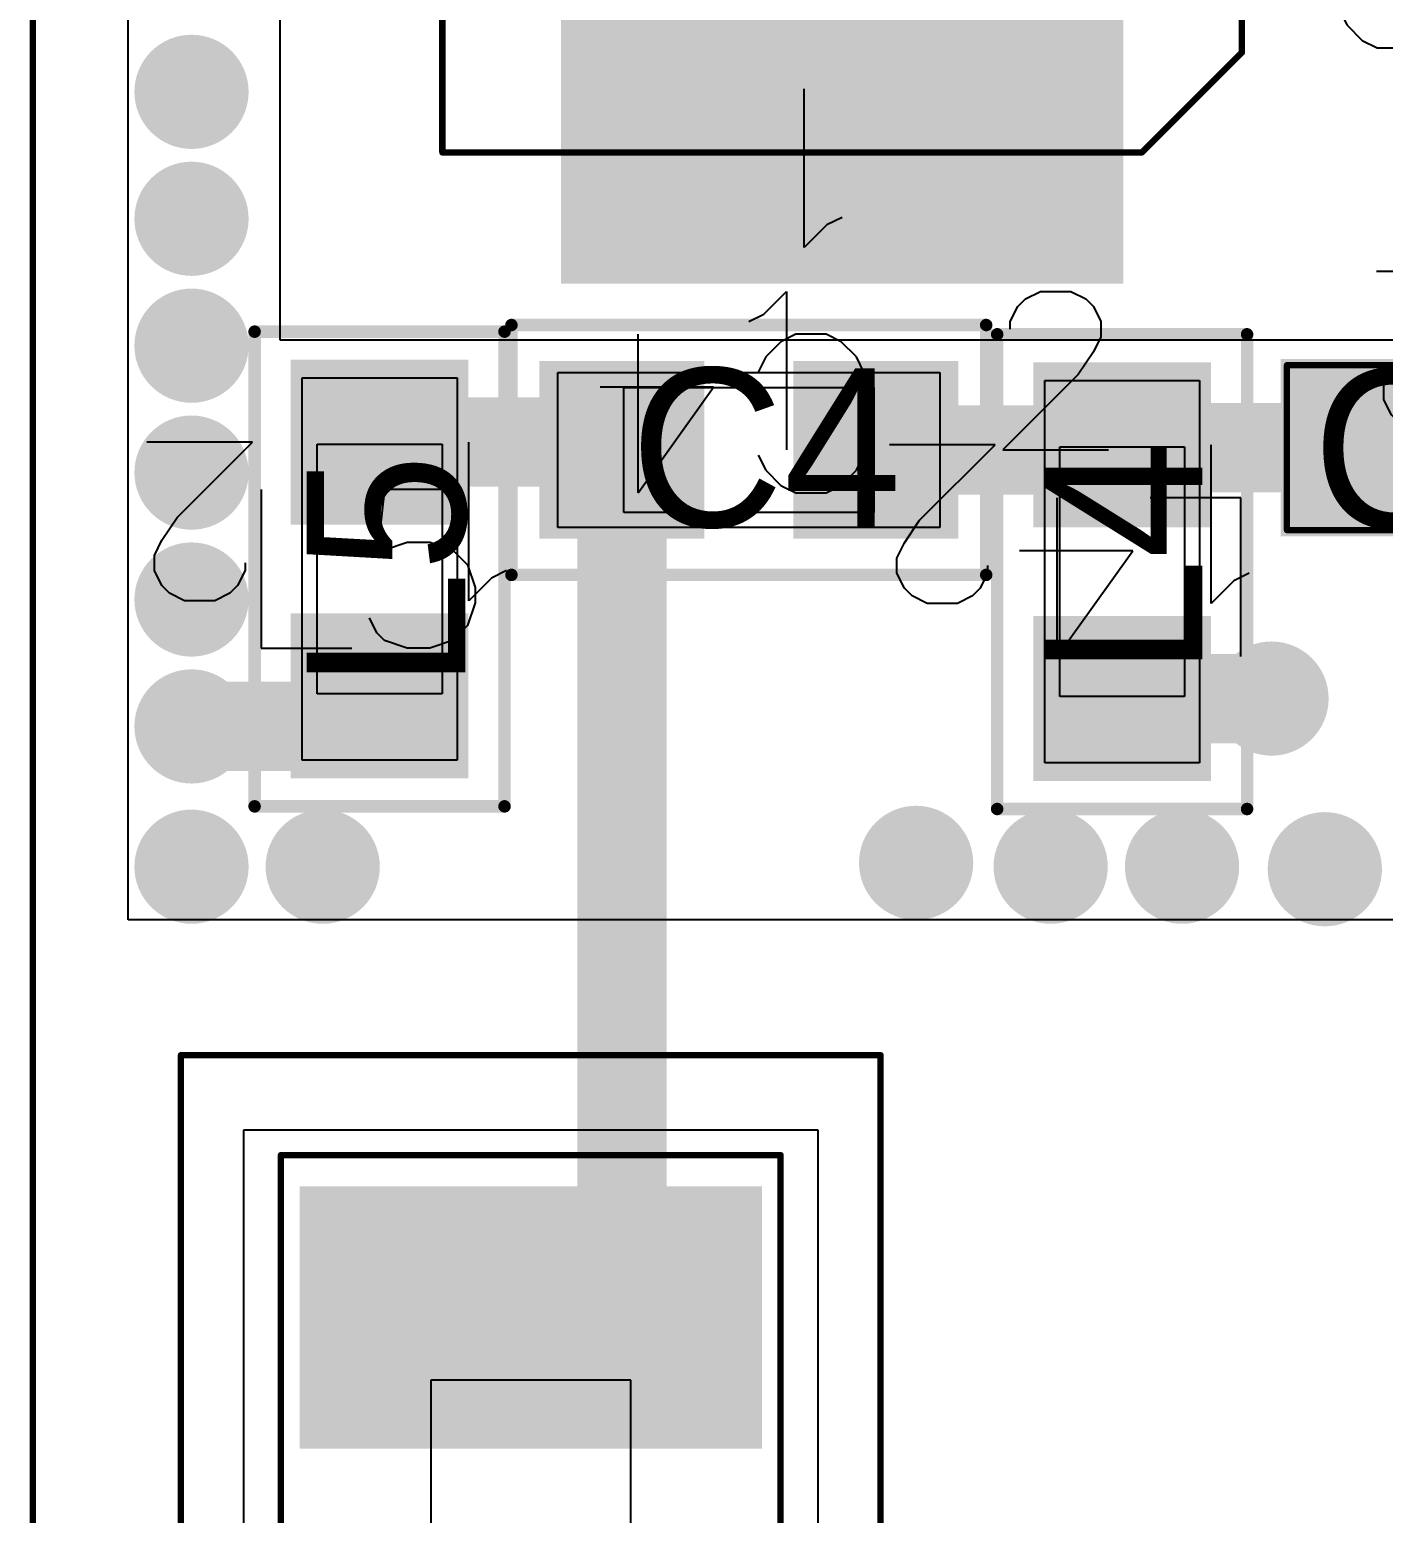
# Model space of a CAD drawing. Header units: millimetres. Extents: x 0 to 559, y 0 to 433.
# Drawn here: x 72.61 to 78.02, y 94.84 to 100.78 of the extents above; entities that cross this region are included whole.
import ezdxf

# ---------------------------------------------------------------- set-up
doc = ezdxf.new("R2010")
doc.units = ezdxf.units.MM
for name, color, linetype in [('BottomLayer', 5, 'Continuous'), ('BottomSolder', 6, 'Continuous'), ('KeepOutLayer', 6, 'Continuous'), ('Mechanical10', 56, 'Continuous'), ('Mechanical11', 56, 'Continuous'), ('Mechanical12', 56, 'Continuous'), ('Mechanical9', 56, 'Continuous'), ('MidLayer1', 16, 'Continuous'), ('MidLayer2', 76, 'Continuous'), ('MultiLayer', 9, 'Continuous'), ('TopLayer', 1, 'Continuous'), ('TopOverlay', 2, 'Continuous'), ('TopPaste', 8, 'Continuous'), ('TopSolder', 216, 'Continuous'), ('ViaHoleLayer', 16, 'Continuous')]:
    doc.layers.add(name, color=color, linetype=linetype)

# ---------------------------------------------------------------- blocks, each defined once
blk = doc.blocks.new('UFL_SMD_99')
at = {"layer": 'Mechanical10', "const_width": 0.0254}
for points in [[(-1.5001, -1.5999), (-1.5001, 1.5999)], [(0.8001, 1.5999), (-1.5001, 1.5999)], [(1.1001, 1.5999), (0.8001, 1.5999)], [(1.5001, 1.1999), (1.1001, 1.5999)], [(1.5001, -1.5999), (1.5001, 1.1999)], [(1.5001, -1.5999), (-1.5001, -1.5999)]]:
    blk.add_lwpolyline(points, dxfattribs=at)
at = {"layer": 'Mechanical10', "const_width": 0.0127}
for points in [[(-1.5065, 1.5999, 1), (-1.4938, 1.5999, 1)], [(-1.5065, 1.5999, 1), (-1.4938, 1.5999, 1)], [(0.7937, 1.5999, 1), (0.8065, 1.5999, 1)], [(0.7937, 1.5999, 1), (0.8065, 1.5999, 1)], [(1.0937, 1.5999, 1), (1.1064, 1.5999, 1)], [(1.0937, 1.5999, 1), (1.1064, 1.5999, 1)], [(1.4938, 1.1999, 1), (1.5065, 1.1999, 1)], [(1.4938, 1.1999, 1), (1.5065, 1.1999, 1)], [(-1.5065, -1.5999, 1), (-1.4938, -1.5999, 1)], [(-1.5065, -1.5999, 1), (-1.4938, -1.5999, 1)], [(1.4938, -1.5999, 1), (1.5065, -1.5999, 1)], [(1.4938, -1.5999, 1), (1.5065, -1.5999, 1)]]:
    blk.add_lwpolyline(points, format="xyb", close=True, dxfattribs=at)
at = {"layer": 'Mechanical12'}
for p, q in [((2.2499, 2.2499), (-2.2499, 2.2499)), ((-2.2499, 2.2499), (-2.2499, -2.2499)), ((2.2499, -2.2499), (2.2499, 2.2499)), ((-2.2499, -2.2499), (-2.2499, -2.2499)), ((-2.2499, -2.2499), (2.2499, -2.2499))]:
    blk.add_line(p, q, dxfattribs=at)
at = {"layer": 'Mechanical9'}
for p, q in [((0.0483, 1.1727), (-0.254, 1.475)), ((-0.254, 1.475), (-0.254, 1.0517)), ((0.2297, 1.4447), (0.2599, 1.4447)), ((0.2599, 1.4447), (0.3204, 1.4145)), ((0.3204, 1.4145), (0.3506, 1.3843)), ((0.3506, 1.3843), (0.3809, 1.3238)), ((0.3809, 1.3238), (0.3809, 1.2029)), ((0.3809, 1.2029), (0.3506, 1.1424)), ((0.139, 1.1122), (0.0483, 1.1727)), ((0.3506, 1.1424), (0.3204, 1.1122)), ((0.1995, 1.082), (0.139, 1.1122)), ((0.2599, 1.082), (0.1995, 1.082)), ((0.3204, 1.1122), (0.2599, 1.082)), ((-1.1193, -0.3023), (-1.5425, 0)), ((-1.5425, 0), (-1.5425, -0.4535)), ((1.7601, 0), (1.7903, -0.0605)), ((1.7903, -0.0605), (1.881, -0.1512)), ((1.881, -0.1512), (1.2461, -0.1512)), ((-1.1193, -0.3023), (-1.7541, -0.3023)), ((-0.1935, -1.5052), (-0.1331, -1.475)), ((-0.254, -1.6261), (-0.2238, -1.5354)), ((-0.2238, -1.5354), (-0.1935, -1.5052)), ((0.3809, -1.5354), (0.3809, -1.868)), ((-0.254, -1.7168), (-0.254, -1.6261)), ((-0.2238, -1.8075), (-0.254, -1.7168)), ((0.3809, -1.868), (0.139, -1.6866)), ((0.139, -1.6866), (0.139, -1.7773)), ((0.139, -1.7773), (0.1088, -1.8378)), ((-0.1633, -1.868), (-0.2238, -1.8075)), ((0.1088, -1.8378), (0.0785, -1.868)), ((-0.0726, -1.8982), (-0.1633, -1.868)), ((-0.0121, -1.8982), (-0.0726, -1.8982)), ((0.0785, -1.868), (-0.0121, -1.8982))]:
    blk.add_line(p, q, dxfattribs=at)
at = {"layer": 'TopLayer'}
for points in [[(0.5, 1.0001), (0.5, 2.0001), (-0.5, 1.0001), (-0.5, 2.0001)], [(-0.95, -1.0999), (-0.95, 1.0999), (-2, -1.0999), (-2, 1.0999)], [(2, -1.0999), (2, 1.0999), (0.95, -1.0999), (0.95, 1.0999)], [(0.5, -2.0001), (0.5, -1.0001), (-0.5, -2.0001), (-0.5, -1.0001)]]:
    blk.add_solid(points, dxfattribs=at)
at = {"layer": 'TopOverlay'}
for p, q in [((-0.2262, 0.0102), (-0.3169, 0.1009)), ((-0.3169, 0.1009), (0.318, 0.1009)), ((-0.1959, -0.0503), (-0.2262, 0.0102)), ((-0.3169, -0.2136), (0.1669, -0.2136)), ((0.1669, -0.2136), (0.2575, -0.2438)), ((0.2575, -0.2438), (0.2878, -0.274)), ((0.2878, -0.274), (0.318, -0.3345)), ((0.318, -0.3345), (0.318, -0.3949)), ((0.318, -0.3949), (0.2878, -0.4554)), ((0.2878, -0.4554), (0.2575, -0.4856)), ((0.1669, -0.5159), (0.1064, -0.5159)), ((0.2575, -0.4856), (0.1669, -0.5159))]:
    blk.add_line(p, q, dxfattribs=at)
at = {"layer": 'TopPaste'}
for points in [[(0.5, 1.0001), (0.5, 2.0001), (-0.5, 1.0001), (-0.5, 2.0001)], [(-0.95, -1.0999), (-0.95, 1.0999), (-2, -1.0999), (-2, 1.0999)], [(2, -1.0999), (2, 1.0999), (0.95, -1.0999), (0.95, 1.0999)], [(0.5, -2.0001), (0.5, -1.0001), (-0.5, -2.0001), (-0.5, -1.0001)]]:
    blk.add_solid(points, dxfattribs=at)
at = {"layer": 'TopSolder'}
for points in [[(0.5254, 0.9747), (0.5254, 2.0255), (-0.5254, 0.9747), (-0.5254, 2.0255)], [(-0.9246, -1.1253), (-0.9246, 1.1253), (-2.0254, -1.1253), (-2.0254, 1.1253)], [(2.0254, -1.1253), (2.0254, 1.1253), (0.9246, -1.1253), (0.9246, 1.1253)], [(0.5254, -2.0255), (0.5254, -0.9747), (-0.5254, -2.0255), (-0.5254, -0.9747)]]:
    blk.add_solid(points, dxfattribs=at)
blk = doc.blocks.new('JOHANSON_2450AT42A100_SMD_105')
at = {"layer": 'Mechanical10'}
for p, q in [((-2.1999, 0.4001), (-2.1999, 0.4001)), ((-2.1999, 0.4001), (-2.1999, -0.4001)), ((-0.5999, 0.4001), (-2.1999, 0.4001)), ((-0.5999, -0.4001), (-0.5999, 0.4001)), ((-2.1999, -0.4001), (-0.5999, -0.4001))]:
    blk.add_line(p, q, dxfattribs=at)
at = {"layer": 'Mechanical10', "const_width": 0.0254}
for points in [[(3.1001, 1), (-3.1001, 1)], [(-3.1001, -1), (-3.1001, 1)], [(3.1001, -1), (3.1001, 1)], [(3.1001, -1), (-3.1001, -1)]]:
    blk.add_lwpolyline(points, dxfattribs=at)
at = {"layer": 'Mechanical10', "const_width": 0.0127}
for points in [[(-3.1064, 1, 1), (-3.0937, 1, 1)], [(-3.1064, 1, 1), (-3.0937, 1, 1)], [(3.0937, 1, 1), (3.1064, 1, 1)], [(3.0937, 1, 1), (3.1064, 1, 1)], [(-3.1064, -1, 1), (-3.0937, -1, 1)], [(-3.1064, -1, 1), (-3.0937, -1, 1)], [(3.0937, -1, 1), (3.1064, -1, 1)], [(3.0937, -1, 1), (3.1064, -1, 1)]]:
    blk.add_lwpolyline(points, format="xyb", close=True, dxfattribs=at)
at = {"layer": 'Mechanical12'}
for p, q in [((3.1999, 1.1501), (-3.1999, 1.1501)), ((-3.1999, 1.1501), (-3.1999, -1.1501)), ((3.1999, -1.1501), (3.1999, 1.1501)), ((-3.1999, -1.1501), (-3.1999, -1.1501)), ((-3.1999, -1.1501), (3.1999, -1.1501))]:
    blk.add_line(p, q, dxfattribs=at)
at = {"layer": 'Mechanical9'}
for p, q in [((0.2599, 2.4501), (0.2902, 2.3896)), ((0.2902, 2.3896), (0.3809, 2.2989)), ((0.3809, 2.2989), (-0.254, 2.2989))]:
    blk.add_line(p, q, dxfattribs=at)
at = {"layer": 'TopLayer'}
for points in [[(-1.9501, -0.9), (-1.9501, 0.9), (-2.9501, -0.9), (-2.9501, 0.9)], [(2.9501, -0.9), (2.9501, 0.9), (1.9501, -0.9), (1.9501, 0.9)]]:
    blk.add_solid(points, dxfattribs=at)
at = {"layer": 'TopOverlay'}
for p, q in [((0.3529, 0.9009), (-0.2819, 1.1427)), ((-0.0703, 1.0521), (-0.0703, 0.7497)), ((-0.2819, 0.659), (0.3529, 0.9009)), ((0.3529, 0.5109), (-0.2819, 0.5109)), ((0.3529, 0.5109), (-0.2819, 0.0877)), ((0.3529, 0.0877), (-0.2819, 0.0877)), ((0.3529, -0.0877), (0.3529, -0.5109)), ((0.3529, -0.2993), (-0.2819, -0.2993)), ((0.232, -0.5865), (0.2622, -0.647)), ((0.2622, -0.647), (0.3529, -0.7377)), ((0.3529, -0.7377), (-0.2819, -0.7377))]:
    blk.add_line(p, q, dxfattribs=at)
at = {"layer": 'TopOverlay', "const_width": 0.0254}
for points in [[(3.5001, 1.4), (-3.5001, 1.4)], [(-3.5001, -1.4), (-3.5001, 1.4)], [(3.5001, -1.4), (3.5001, 1.4)], [(3.5001, -1.4), (-3.5001, -1.4)]]:
    blk.add_lwpolyline(points, dxfattribs=at)
at = {"layer": 'TopOverlay', "const_width": 0.0127}
for points in [[(-3.5065, 1.4, 1), (-3.4938, 1.4, 1)], [(-3.5065, 1.4, 1), (-3.4938, 1.4, 1)], [(3.4938, 1.4, 1), (3.5065, 1.4, 1)], [(3.4938, 1.4, 1), (3.5065, 1.4, 1)], [(-3.5065, -1.4, 1), (-3.4938, -1.4, 1)], [(-3.5065, -1.4, 1), (-3.4938, -1.4, 1)], [(3.4938, -1.4, 1), (3.5065, -1.4, 1)], [(3.4938, -1.4, 1), (3.5065, -1.4, 1)]]:
    blk.add_lwpolyline(points, format="xyb", close=True, dxfattribs=at)
at = {"layer": 'TopPaste'}
for points in [[(-1.9501, -0.9), (-1.9501, 0.9), (-2.9501, -0.9), (-2.9501, 0.9)], [(2.9501, -0.9), (2.9501, 0.9), (1.9501, -0.9), (1.9501, 0.9)]]:
    blk.add_solid(points, dxfattribs=at)
at = {"layer": 'TopSolder'}
for points in [[(-1.9247, -0.9254), (-1.9247, 0.9254), (-2.9755, -0.9254), (-2.9755, 0.9254)], [(2.9755, -0.9254), (2.9755, 0.9254), (1.9247, -0.9254), (1.9247, 0.9254)]]:
    blk.add_solid(points, dxfattribs=at)
blk = doc.blocks.new('C_0402_MOD1_106')
at = {"layer": 'Mechanical10', "const_width": 0.0254}
for points in [[(0.78, 0.3299), (-0.78, 0.3299)], [(-0.78, 0.3299), (-0.78, -0.3299)], [(0.78, 0.3299), (0.78, -0.3299)], [(0.78, -0.3299), (-0.78, -0.3299)]]:
    blk.add_lwpolyline(points, dxfattribs=at)
at = {"layer": 'Mechanical10', "const_width": 0.0127}
for points in [[(-0.7864, 0.3299, 1), (-0.7737, 0.3299, 1)], [(-0.7864, 0.3299, 1), (-0.7737, 0.3299, 1)], [(0.7737, 0.3299, 1), (0.7864, 0.3299, 1)], [(0.7737, 0.3299, 1), (0.7864, 0.3299, 1)], [(-0.7864, -0.3299, 1), (-0.7737, -0.3299, 1)], [(-0.7864, -0.3299, 1), (-0.7737, -0.3299, 1)], [(0.7737, -0.3299, 1), (0.7864, -0.3299, 1)], [(0.7737, -0.3299, 1), (0.7864, -0.3299, 1)]]:
    blk.add_lwpolyline(points, format="xyb", close=True, dxfattribs=at)
at = {"layer": 'Mechanical12'}
for p, q in [((0.78, 0.3299), (-0.78, 0.3299)), ((-0.78, 0.3299), (-0.78, -0.3299)), ((0.78, -0.3299), (0.78, 0.3299)), ((-0.78, -0.3299), (-0.78, -0.3299)), ((-0.78, -0.3299), (0.78, -0.3299))]:
    blk.add_line(p, q, dxfattribs=at)
at = {"layer": 'Mechanical9'}
for p, q in [((-0.7041, 0), (-1.1273, 0)), ((-1.0064, -0.3023), (-0.7041, 0)), ((0.0449, -0.6349), (0.0449, 0)), ((-1.0669, -0.393), (-1.0064, -0.3023)), ((-1.0971, -0.4535), (-1.0669, -0.393)), ((-1.0971, -0.5139), (-1.0971, -0.4535)), ((-1.0669, -0.5744), (-1.0971, -0.5139)), ((-0.7343, -0.5139), (-0.7646, -0.5744)), ((-0.7343, -0.4837), (-0.7343, -0.5139)), ((0.1961, -0.5139), (0.1356, -0.5442)), ((-1.0366, -0.6046), (-1.0669, -0.5744)), ((-0.7646, -0.5744), (-0.7948, -0.6046)), ((0.1356, -0.5442), (0.0449, -0.6349)), ((-0.9762, -0.6349), (-1.0366, -0.6046)), ((-0.8552, -0.6349), (-0.9762, -0.6349)), ((-0.7948, -0.6046), (-0.8552, -0.6349))]:
    blk.add_line(p, q, dxfattribs=at)
at = {"layer": 'TopLayer'}
for points in [[(-0.1201, 0.3299), (-0.78, 0.3299), (-0.1201, -0.3299), (-0.78, -0.3299)], [(0.78, 0.3299), (0.1201, 0.3299), (0.78, -0.3299), (0.1201, -0.3299)]]:
    blk.add_solid(points, dxfattribs=at)
at = {"layer": 'TopOverlay'}
for p, q in [((-0.3644, -1.6302), (-0.2737, -1.5999)), ((-0.2737, -1.5999), (-0.1831, -1.5999)), ((-0.1831, -1.5999), (-0.0924, -1.6302)), ((0.2976, -1.5999), (0.2372, -1.6302)), ((0.4186, -1.5999), (0.2976, -1.5999)), ((0.479, -1.6302), (0.4186, -1.5999)), ((-0.4249, -1.6906), (-0.3644, -1.6302)), ((-0.0924, -1.6302), (-0.0621, -1.6604)), ((-0.0621, -1.6604), (-0.0319, -1.7209)), ((0.2372, -1.6302), (0.1767, -1.6906)), ((0.5395, -1.6906), (0.479, -1.6302)), ((-0.4551, -1.7813), (-0.4249, -1.6906)), ((0.1767, -1.6906), (0.1465, -1.7511)), ((0.5697, -1.7511), (0.5395, -1.6906)), ((-0.4551, -1.8418), (-0.4551, -1.7813)), ((0.5999, -1.8418), (0.5697, -1.7511)), ((-0.4249, -1.9325), (-0.4551, -1.8418)), ((0.5999, -1.993), (0.5999, -1.8418)), ((-0.3947, -1.9627), (-0.4249, -1.9325)), ((-0.4249, -2.2348), (-0.2435, -1.993)), ((-0.3342, -1.993), (-0.3947, -1.9627)), ((-0.2435, -1.993), (-0.3342, -1.993)), ((0.5697, -2.0837), (0.5999, -1.993)), ((0.1465, -2.0837), (0.1767, -2.1441)), ((0.5395, -2.1441), (0.5697, -2.0837)), ((0.1767, -2.1441), (0.2372, -2.2046)), ((0.479, -2.2046), (0.5395, -2.1441)), ((-0.0924, -2.2348), (-0.4249, -2.2348)), ((0.2372, -2.2046), (0.2976, -2.2348)), ((0.2976, -2.2348), (0.4186, -2.2348)), ((0.4186, -2.2348), (0.479, -2.2046))]:
    blk.add_line(p, q, dxfattribs=at)
at = {"layer": 'TopPaste'}
for points in [[(-0.1201, 0.3299), (-0.78, 0.3299), (-0.1201, -0.3299), (-0.78, -0.3299)], [(0.78, 0.3299), (0.1201, 0.3299), (0.78, -0.3299), (0.1201, -0.3299)]]:
    blk.add_solid(points, dxfattribs=at)
at = {"layer": 'TopSolder'}
for points in [[(-0.0947, 0.3553), (-0.8054, 0.3553), (-0.0947, -0.3553), (-0.8054, -0.3553)], [(0.8054, 0.3553), (0.0947, 0.3553), (0.8054, -0.3553), (0.0947, -0.3553)]]:
    blk.add_solid(points, dxfattribs=at)
blk = doc.blocks.new('C_0402_MOD1_107')
at = {"layer": 'Mechanical10', "const_width": 0.0254}
for points in [[(0.78, 0.3299), (-0.78, 0.3299)], [(-0.78, -0.3299), (-0.78, 0.3299)], [(0.78, -0.3299), (0.78, 0.3299)], [(0.78, -0.3299), (-0.78, -0.3299)]]:
    blk.add_lwpolyline(points, dxfattribs=at)
at = {"layer": 'Mechanical10', "const_width": 0.0127}
for points in [[(-0.7864, 0.3299, 1), (-0.7737, 0.3299, 1)], [(-0.7864, 0.3299, 1), (-0.7737, 0.3299, 1)], [(0.7737, 0.3299, 1), (0.7864, 0.3299, 1)], [(0.7737, 0.3299, 1), (0.7864, 0.3299, 1)], [(-0.7864, -0.3299, 1), (-0.7737, -0.3299, 1)], [(-0.7864, -0.3299, 1), (-0.7737, -0.3299, 1)], [(0.7737, -0.3299, 1), (0.7864, -0.3299, 1)], [(0.7737, -0.3299, 1), (0.7864, -0.3299, 1)]]:
    blk.add_lwpolyline(points, format="xyb", close=True, dxfattribs=at)
at = {"layer": 'Mechanical12'}
for p, q in [((0.78, 0.3299), (-0.78, 0.3299)), ((-0.78, 0.3299), (-0.78, -0.3299)), ((0.78, -0.3299), (0.78, 0.3299)), ((-0.78, -0.3299), (-0.78, -0.3299)), ((-0.78, -0.3299), (0.78, -0.3299))]:
    blk.add_line(p, q, dxfattribs=at)
at = {"layer": 'Mechanical9'}
for p, q in [((0.2599, 0.4501), (0.2902, 0.3896)), ((0.2902, 0.3896), (0.3809, 0.2989)), ((0.3809, 0.2989), (-0.254, 0.2989)), ((0.0483, -0.7524), (-0.254, -0.4501)), ((-0.254, -0.4501), (-0.254, -0.8733)), ((0.2297, -0.4803), (0.2599, -0.4803)), ((0.2599, -0.4803), (0.3204, -0.5106)), ((0.3204, -0.5106), (0.3506, -0.5408)), ((0.3506, -0.5408), (0.3809, -0.6012)), ((0.3809, -0.6012), (0.3809, -0.7222)), ((0.139, -0.8129), (0.0483, -0.7524)), ((0.3809, -0.7222), (0.3506, -0.7826)), ((0.1995, -0.8431), (0.139, -0.8129)), ((0.3204, -0.8129), (0.2599, -0.8431)), ((0.3506, -0.7826), (0.3204, -0.8129)), ((0.2599, -0.8431), (0.1995, -0.8431))]:
    blk.add_line(p, q, dxfattribs=at)
at = {"layer": 'TopLayer'}
for points in [[(-0.1201, -0.3299), (-0.1201, 0.3299), (-0.78, -0.3299), (-0.78, 0.3299)], [(0.78, -0.3299), (0.78, 0.3299), (0.1201, -0.3299), (0.1201, 0.3299)]]:
    blk.add_solid(points, dxfattribs=at)
at = {"layer": 'TopOverlay'}
for p, q in [((1.8418, 0.5999), (1.7511, 0.5697)), ((1.993, 0.5999), (1.8418, 0.5999)), ((2.0837, 0.5697), (1.993, 0.5999)), ((1.6906, 0.5395), (1.6302, 0.479)), ((1.7511, 0.5697), (1.6906, 0.5395)), ((2.1441, 0.5395), (2.0837, 0.5697)), ((2.2046, 0.479), (2.1441, 0.5395)), ((1.6302, 0.479), (1.5999, 0.4186)), ((2.2348, 0.4186), (2.2046, 0.479)), ((1.5999, 0.4186), (1.5999, 0.2976)), ((2.2348, 0.2976), (2.2348, 0.4186)), ((1.5999, 0.2976), (1.6302, 0.2372)), ((2.2046, 0.2372), (2.2348, 0.2976)), ((1.6302, 0.2372), (1.6906, 0.1767)), ((2.1441, 0.1767), (2.2046, 0.2372)), ((1.6906, 0.1767), (1.7511, 0.1465)), ((2.0837, 0.1465), (2.1441, 0.1767)), ((1.9023, -0.3342), (1.5999, -0.0319)), ((1.5999, -0.0319), (1.5999, -0.4551)), ((2.0837, -0.0621), (2.1139, -0.0621)), ((2.1139, -0.0621), (2.1743, -0.0924)), ((2.1743, -0.0924), (2.2046, -0.1226)), ((2.2046, -0.1226), (2.2348, -0.1831)), ((2.2348, -0.1831), (2.2348, -0.304)), ((1.993, -0.3947), (1.9023, -0.3342)), ((2.2348, -0.304), (2.2046, -0.3644)), ((2.0534, -0.4249), (1.993, -0.3947)), ((2.1743, -0.3947), (2.1139, -0.4249)), ((2.2046, -0.3644), (2.1743, -0.3947)), ((2.1139, -0.4249), (2.0534, -0.4249))]:
    blk.add_line(p, q, dxfattribs=at)
at = {"layer": 'TopPaste'}
for points in [[(-0.1201, -0.3299), (-0.1201, 0.3299), (-0.78, -0.3299), (-0.78, 0.3299)], [(0.78, -0.3299), (0.78, 0.3299), (0.1201, -0.3299), (0.1201, 0.3299)]]:
    blk.add_solid(points, dxfattribs=at)
at = {"layer": 'TopSolder'}
for points in [[(-0.0947, -0.3553), (-0.0947, 0.3553), (-0.8054, -0.3553), (-0.8054, 0.3553)], [(0.8054, -0.3553), (0.8054, 0.3553), (0.0947, -0.3553), (0.0947, 0.3553)]]:
    blk.add_solid(points, dxfattribs=at)
blk = doc.blocks.new('C_0402_120')
at = {"layer": 'Mechanical10', "const_width": 0.05}
for points in [[(-0.95, 0.5001), (-0.95, -0.5001)], [(0.95, 0.5001), (-0.95, 0.5001)], [(0.95, 0.5001), (0.95, -0.5001)], [(0.95, -0.5001), (-0.95, -0.5001)]]:
    blk.add_lwpolyline(points, dxfattribs=at)
at = {"layer": 'Mechanical10', "const_width": 0.025}
for points in [[(-0.9625, 0.5001, 1), (-0.9375, 0.5001, 1)], [(-0.9625, 0.5001, 1), (-0.9375, 0.5001, 1)], [(0.9375, 0.5001, 1), (0.9625, 0.5001, 1)], [(0.9375, 0.5001, 1), (0.9625, 0.5001, 1)], [(-0.9625, -0.5001, 1), (-0.9375, -0.5001, 1)], [(-0.9625, -0.5001, 1), (-0.9375, -0.5001, 1)], [(0.9375, -0.5001, 1), (0.9625, -0.5001, 1)], [(0.9375, -0.5001, 1), (0.9625, -0.5001, 1)]]:
    blk.add_lwpolyline(points, format="xyb", close=True, dxfattribs=at)
at = {"layer": 'Mechanical11'}
for p, q in [((-0.765, -0.3099), (-0.765, 0.3099)), ((-0.765, 0.3099), (-0.1151, 0.3099)), ((-0.1151, 0.3099), (0.1151, 0.3099)), ((0.1151, 0.3099), (0.765, 0.3099)), ((0.765, 0.3099), (0.765, -0.3099)), ((-0.765, -0.3099), (-0.765, -0.3099)), ((-0.1151, -0.3099), (-0.765, -0.3099)), ((0.1151, -0.3099), (-0.1151, -0.3099)), ((0.765, -0.3099), (0.1151, -0.3099))]:
    blk.add_line(p, q, dxfattribs=at)
at = {"layer": 'Mechanical12'}
for p, q in [((-0.5001, -0.2499), (-0.5001, 0.2499)), ((-0.5001, 0.2499), (0.5001, 0.2499)), ((0.5001, 0.2499), (0.5001, -0.2499)), ((-0.5001, -0.2499), (-0.5001, -0.2499)), ((0.5001, -0.2499), (-0.5001, -0.2499))]:
    blk.add_line(p, q, dxfattribs=at)
at = {"layer": 'Mechanical9'}
for p, q in [((-1.016, 0), (-1.4392, 0)), ((-1.3183, -0.3023), (-1.016, 0)), ((-0.1512, -0.6349), (-0.1512, 0)), ((-1.3788, -0.393), (-1.3183, -0.3023)), ((-1.409, -0.4535), (-1.3788, -0.393)), ((-1.409, -0.5139), (-1.409, -0.4535)), ((-1.3788, -0.5744), (-1.409, -0.5139)), ((-1.0462, -0.5139), (-1.0765, -0.5744)), ((-1.0462, -0.4837), (-1.0462, -0.5139)), ((0, -0.5139), (-0.0605, -0.5442)), ((-1.3485, -0.6046), (-1.3788, -0.5744)), ((-1.0765, -0.5744), (-1.1067, -0.6046)), ((-0.0605, -0.5442), (-0.1512, -0.6349)), ((-1.2881, -0.6349), (-1.3485, -0.6046)), ((-1.1672, -0.6349), (-1.2881, -0.6349)), ((-1.1067, -0.6046), (-1.1672, -0.6349))]:
    blk.add_line(p, q, dxfattribs=at)
at = {"layer": 'TopLayer'}
for points in [[(-0.2032, 0.3302), (-0.8128, 0.3302), (-0.2032, -0.3302), (-0.8128, -0.3302)], [(0.8128, 0.3302), (0.2032, 0.3302), (0.8128, -0.3302), (0.2032, -0.3302)]]:
    blk.add_solid(points, dxfattribs=at)
at = {"layer": 'TopOverlay'}
for p, q in [((-0.3698, 0.1416), (-0.4303, 0.0811)), ((-0.3093, 0.1718), (-0.3698, 0.1416)), ((-0.1884, 0.1718), (-0.3093, 0.1718)), ((-0.1279, 0.1416), (-0.1884, 0.1718)), ((-0.0675, 0.0811), (-0.1279, 0.1416)), ((0.4434, 0.1718), (0.1411, -0.2514)), ((0.4434, 0.1718), (0.4434, -0.463)), ((-0.4303, 0.0811), (-0.4605, 0.0207)), ((-0.0373, 0.0207), (-0.0675, 0.0811)), ((-0.4605, 0.0207), (-0.4907, -0.07)), ((-0.4907, -0.07), (-0.4907, -0.2212)), ((-0.4907, -0.2212), (-0.4605, -0.3119)), ((0.1411, -0.2514), (0.5946, -0.2514)), ((-0.4605, -0.3119), (-0.4303, -0.3723)), ((-0.0675, -0.3723), (-0.0373, -0.3119)), ((-0.4303, -0.3723), (-0.3698, -0.4328)), ((-0.1279, -0.4328), (-0.0675, -0.3723)), ((-0.3698, -0.4328), (-0.3093, -0.463)), ((-0.3093, -0.463), (-0.1884, -0.463)), ((-0.1884, -0.463), (-0.1279, -0.4328))]:
    blk.add_line(p, q, dxfattribs=at)
at = {"layer": 'TopPaste'}
for points in [[(-0.2032, 0.3302), (-0.8128, 0.3302), (-0.2032, -0.3302), (-0.8128, -0.3302)], [(0.8128, 0.3302), (0.2032, 0.3302), (0.8128, -0.3302), (0.2032, -0.3302)]]:
    blk.add_solid(points, dxfattribs=at)
at = {"layer": 'TopSolder'}
for points in [[(-0.1778, 0.3556), (-0.8382, 0.3556), (-0.1778, -0.3556), (-0.8382, -0.3556)], [(0.8382, 0.3556), (0.1778, 0.3556), (0.8382, -0.3556), (0.1778, -0.3556)]]:
    blk.add_solid(points, dxfattribs=at)
blk = doc.blocks.new('L_0402_125')
at = {"layer": 'Mechanical10', "const_width": 0.05}
for points in [[(-0.95, -0.5001), (-0.95, 0.5001)], [(0.95, 0.5001), (-0.95, 0.5001)], [(0.95, -0.5001), (0.95, 0.5001)], [(0.95, -0.5001), (-0.95, -0.5001)]]:
    blk.add_lwpolyline(points, dxfattribs=at)
at = {"layer": 'Mechanical10', "const_width": 0.025}
for points in [[(-0.9625, 0.5001, 1), (-0.9375, 0.5001, 1)], [(-0.9625, 0.5001, 1), (-0.9375, 0.5001, 1)], [(0.9375, 0.5001, 1), (0.9625, 0.5001, 1)], [(0.9375, 0.5001, 1), (0.9625, 0.5001, 1)], [(-0.9625, -0.5001, 1), (-0.9375, -0.5001, 1)], [(-0.9625, -0.5001, 1), (-0.9375, -0.5001, 1)], [(0.9375, -0.5001, 1), (0.9625, -0.5001, 1)], [(0.9375, -0.5001, 1), (0.9625, -0.5001, 1)]]:
    blk.add_lwpolyline(points, format="xyb", close=True, dxfattribs=at)
at = {"layer": 'Mechanical11'}
for p, q in [((-0.765, -0.3099), (-0.765, 0.3099)), ((-0.765, 0.3099), (-0.1151, 0.3099)), ((-0.1151, 0.3099), (0.1151, 0.3099)), ((0.1151, 0.3099), (0.765, 0.3099)), ((0.765, 0.3099), (0.765, -0.3099)), ((-0.765, -0.3099), (-0.765, -0.3099)), ((-0.1151, -0.3099), (-0.765, -0.3099)), ((0.1151, -0.3099), (-0.1151, -0.3099)), ((0.765, -0.3099), (0.1151, -0.3099))]:
    blk.add_line(p, q, dxfattribs=at)
at = {"layer": 'Mechanical12'}
for p, q in [((-0.5001, -0.2499), (-0.5001, 0.2499)), ((-0.5001, 0.2499), (0.5001, 0.2499)), ((0.5001, 0.2499), (0.5001, -0.2499)), ((-0.5001, -0.2499), (-0.5001, -0.2499)), ((0.5001, -0.2499), (-0.5001, -0.2499))]:
    blk.add_line(p, q, dxfattribs=at)
at = {"layer": 'Mechanical9'}
for p, q in [((0.0059, 0.508), (0.0362, 0.4475)), ((0.0362, 0.4475), (0.1269, 0.3568)), ((0.1269, 0.3568), (-0.508, 0.3568)), ((-0.2057, -0.8103), (-0.508, -0.508)), ((-0.508, -0.508), (-0.508, -0.9312)), ((-0.0243, -0.5382), (0.0059, -0.5382)), ((0.0059, -0.5382), (0.0664, -0.5685)), ((0.0664, -0.5685), (0.0966, -0.5987)), ((0.0966, -0.5987), (0.1269, -0.6592)), ((0.1269, -0.6592), (0.1269, -0.7801)), ((-0.115, -0.8708), (-0.2057, -0.8103)), ((0.1269, -0.7801), (0.0966, -0.8405)), ((-0.0545, -0.901), (-0.115, -0.8708)), ((0.0664, -0.8708), (0.0059, -0.901)), ((0.0966, -0.8405), (0.0664, -0.8708)), ((0.0059, -0.901), (-0.0545, -0.901))]:
    blk.add_line(p, q, dxfattribs=at)
at = {"layer": 'TopLayer'}
for points in [[(-0.2032, -0.3302), (-0.2032, 0.3302), (-0.8128, -0.3302), (-0.8128, 0.3302)], [(0.8128, -0.3302), (0.8128, 0.3302), (0.2032, -0.3302), (0.2032, 0.3302)]]:
    blk.add_solid(points, dxfattribs=at)
at = {"layer": 'TopOverlay'}
for p, q in [((-0.0161, 0.3521), (0.0746, 0.3824)), ((0.0746, 0.3824), (0.1351, 0.3824)), ((0.1351, 0.3824), (0.2258, 0.3521)), ((-0.3184, 0.3219), (-0.3184, 0.0196)), ((-0.0765, 0.2917), (-0.0161, 0.3521)), ((0.2258, 0.3521), (0.2863, 0.2917)), ((-0.1068, 0.201), (-0.0765, 0.2917)), ((0.2863, 0.2917), (0.3165, 0.201)), ((-0.1068, 0.1103), (-0.1068, 0.201)), ((0.3165, 0.201), (0.3165, 0.1103)), ((-0.0765, 0.0196), (-0.1068, 0.1103)), ((0.3165, 0.1103), (0.2863, 0.0196)), ((-0.3184, 0.0196), (-0.0463, -0.0107)), ((-0.0463, -0.0107), (-0.0765, 0.0196)), ((0.2863, 0.0196), (0.256, -0.0107)), ((0.256, -0.0107), (0.1956, -0.0409)), ((0.3165, -0.4732), (0.3165, -0.1104)), ((-0.3184, -0.4732), (0.3165, -0.4732))]:
    blk.add_line(p, q, dxfattribs=at)
at = {"layer": 'TopPaste'}
for points in [[(-0.2032, -0.3302), (-0.2032, 0.3302), (-0.8128, -0.3302), (-0.8128, 0.3302)], [(0.8128, -0.3302), (0.8128, 0.3302), (0.2032, -0.3302), (0.2032, 0.3302)]]:
    blk.add_solid(points, dxfattribs=at)
at = {"layer": 'TopSolder'}
for points in [[(-0.1778, -0.3556), (-0.1778, 0.3556), (-0.8382, -0.3556), (-0.8382, 0.3556)], [(0.8382, -0.3556), (0.8382, 0.3556), (0.1778, -0.3556), (0.1778, 0.3556)]]:
    blk.add_solid(points, dxfattribs=at)
blk = doc.blocks.new('L_0402_127')
at = {"layer": 'Mechanical10', "const_width": 0.05}
for points in [[(-0.95, -0.5001), (-0.95, 0.5001)], [(0.95, 0.5001), (-0.95, 0.5001)], [(0.95, -0.5001), (0.95, 0.5001)], [(0.95, -0.5001), (-0.95, -0.5001)]]:
    blk.add_lwpolyline(points, dxfattribs=at)
at = {"layer": 'Mechanical10', "const_width": 0.025}
for points in [[(-0.9625, 0.5001, 1), (-0.9375, 0.5001, 1)], [(-0.9625, 0.5001, 1), (-0.9375, 0.5001, 1)], [(0.9375, 0.5001, 1), (0.9625, 0.5001, 1)], [(0.9375, 0.5001, 1), (0.9625, 0.5001, 1)], [(-0.9625, -0.5001, 1), (-0.9375, -0.5001, 1)], [(-0.9625, -0.5001, 1), (-0.9375, -0.5001, 1)], [(0.9375, -0.5001, 1), (0.9625, -0.5001, 1)], [(0.9375, -0.5001, 1), (0.9625, -0.5001, 1)]]:
    blk.add_lwpolyline(points, format="xyb", close=True, dxfattribs=at)
at = {"layer": 'Mechanical11'}
for p, q in [((-0.765, -0.3099), (-0.765, 0.3099)), ((-0.765, 0.3099), (-0.1151, 0.3099)), ((-0.1151, 0.3099), (0.1151, 0.3099)), ((0.1151, 0.3099), (0.765, 0.3099)), ((0.765, 0.3099), (0.765, -0.3099)), ((-0.765, -0.3099), (-0.765, -0.3099)), ((-0.1151, -0.3099), (-0.765, -0.3099)), ((0.1151, -0.3099), (-0.1151, -0.3099)), ((0.765, -0.3099), (0.1151, -0.3099))]:
    blk.add_line(p, q, dxfattribs=at)
at = {"layer": 'Mechanical12'}
for p, q in [((-0.5001, -0.2499), (-0.5001, 0.2499)), ((-0.5001, 0.2499), (0.5001, 0.2499)), ((0.5001, 0.2499), (0.5001, -0.2499)), ((-0.5001, -0.2499), (-0.5001, -0.2499)), ((0.5001, -0.2499), (-0.5001, -0.2499))]:
    blk.add_line(p, q, dxfattribs=at)
at = {"layer": 'Mechanical9'}
for p, q in [((0.0059, 0.508), (0.0362, 0.4475)), ((0.0362, 0.4475), (0.1269, 0.3568)), ((0.1269, 0.3568), (-0.508, 0.3568)), ((-0.2057, -0.8103), (-0.508, -0.508)), ((-0.508, -0.508), (-0.508, -0.9312)), ((-0.0243, -0.5382), (0.0059, -0.5382)), ((0.0059, -0.5382), (0.0664, -0.5685)), ((0.0664, -0.5685), (0.0966, -0.5987)), ((0.0966, -0.5987), (0.1269, -0.6592)), ((0.1269, -0.6592), (0.1269, -0.7801)), ((-0.115, -0.8708), (-0.2057, -0.8103)), ((0.1269, -0.7801), (0.0966, -0.8405)), ((-0.0545, -0.901), (-0.115, -0.8708)), ((0.0664, -0.8708), (0.0059, -0.901)), ((0.0966, -0.8405), (0.0664, -0.8708)), ((0.0059, -0.901), (-0.0545, -0.901))]:
    blk.add_line(p, q, dxfattribs=at)
at = {"layer": 'TopLayer'}
for points in [[(-0.2032, -0.3302), (-0.2032, 0.3302), (-0.8128, -0.3302), (-0.8128, 0.3302)], [(0.8128, -0.3302), (0.8128, 0.3302), (0.2032, -0.3302), (0.2032, 0.3302)]]:
    blk.add_solid(points, dxfattribs=at)
at = {"layer": 'TopOverlay'}
for p, q in [((0.3392, 0.475), (-0.2957, 0.475)), ((-0.2957, 0.475), (-0.2957, 0.1122)), ((0.3392, -0.2596), (-0.084, 0.0427)), ((-0.084, 0.0427), (-0.084, -0.4108)), ((0.3392, -0.2596), (-0.2957, -0.2596))]:
    blk.add_line(p, q, dxfattribs=at)
at = {"layer": 'TopPaste'}
for points in [[(-0.2032, -0.3302), (-0.2032, 0.3302), (-0.8128, -0.3302), (-0.8128, 0.3302)], [(0.8128, -0.3302), (0.8128, 0.3302), (0.2032, -0.3302), (0.2032, 0.3302)]]:
    blk.add_solid(points, dxfattribs=at)
at = {"layer": 'TopSolder'}
for points in [[(-0.1778, -0.3556), (-0.1778, 0.3556), (-0.8382, -0.3556), (-0.8382, 0.3556)], [(0.8382, -0.3556), (0.8382, 0.3556), (0.1778, -0.3556), (0.1778, 0.3556)]]:
    blk.add_solid(points, dxfattribs=at)

msp = doc.modelspace()

# ---------------------------------------------------------------- linework, layer by layer
at = {"layer": 'BottomLayer'}
for p, q in [((72.9996, 97.2177), (72.9996, 104.3376)), ((80.5472, 97.2177), (72.9996, 97.2177))]:
    msp.add_line(p, q, dxfattribs=at)
at = {"layer": 'BottomLayer', "const_width": 0.2032}
for points in [[(73.1515, 100.5312, 1), (73.3547, 100.5312, 1)], [(75.1223, 100.2764, 1), (75.3255, 100.2764, 1)], [(75.7827, 100.2764, 1), (75.9859, 100.2764, 1)], [(76.4431, 100.2764, 1), (76.6463, 100.2764, 1)], [(73.1515, 100.0232, 1), (73.3547, 100.0232, 1)], [(73.1515, 99.5152, 1), (73.3547, 99.5152, 1)], [(73.1515, 99.0072, 1), (73.3547, 99.0072, 1)], [(73.1515, 98.4992, 1), (73.3547, 98.4992, 1)], [(77.4738, 98.1027, 1), (77.677, 98.1027, 1)], [(73.1515, 97.9912, 1), (73.3547, 97.9912, 1)], [(73.1515, 97.4298, 1), (73.3547, 97.4298, 1)], [(73.6765, 97.4298, 1), (73.8797, 97.4298, 1)], [(76.0514, 97.4451, 1), (76.2546, 97.4451, 1)], [(76.5899, 97.4298, 1), (76.7931, 97.4298, 1)], [(77.1157, 97.4298, 1), (77.3189, 97.4298, 1)], [(77.6872, 97.4197, 1), (77.8904, 97.4197, 1)]]:
    msp.add_lwpolyline(points, format="xyb", close=True, dxfattribs=at)
at = {"layer": 'BottomSolder', "const_width": 0.2286}
for points in [[(73.1388, 100.5312, 1), (73.3674, 100.5312, 1)], [(75.1096, 100.2764, 1), (75.3382, 100.2764, 1)], [(75.77, 100.2764, 1), (75.9986, 100.2764, 1)], [(76.4304, 100.2764, 1), (76.659, 100.2764, 1)], [(73.1388, 100.0232, 1), (73.3674, 100.0232, 1)], [(73.1388, 99.5152, 1), (73.3674, 99.5152, 1)], [(73.1388, 99.0072, 1), (73.3674, 99.0072, 1)], [(73.1388, 98.4992, 1), (73.3674, 98.4992, 1)], [(77.4611, 98.1027, 1), (77.6897, 98.1027, 1)], [(73.1388, 97.9912, 1), (73.3674, 97.9912, 1)], [(73.1388, 97.4298, 1), (73.3674, 97.4298, 1)], [(73.6638, 97.4298, 1), (73.8924, 97.4298, 1)], [(76.0387, 97.4451, 1), (76.2673, 97.4451, 1)], [(76.5772, 97.4298, 1), (76.8058, 97.4298, 1)], [(77.103, 97.4298, 1), (77.3316, 97.4298, 1)], [(77.6745, 97.4197, 1), (77.9031, 97.4197, 1)]]:
    msp.add_lwpolyline(points, format="xyb", close=True, dxfattribs=at)
at = {"layer": 'KeepOutLayer', "const_width": 0.0254}
msp.add_lwpolyline([(72.6181, 89.7108), (72.6181, 104.7186)], dxfattribs=at)
at = {"layer": 'MidLayer1'}
for p, q in [((72.9996, 97.2177), (72.9996, 104.3376)), ((80.5472, 97.2177), (72.9996, 97.2177))]:
    msp.add_line(p, q, dxfattribs=at)
at = {"layer": 'MidLayer1', "const_width": 0.2032}
for points in [[(73.1515, 100.5312, 1), (73.3547, 100.5312, 1)], [(75.1223, 100.2764, 1), (75.3255, 100.2764, 1)], [(75.7827, 100.2764, 1), (75.9859, 100.2764, 1)], [(76.4431, 100.2764, 1), (76.6463, 100.2764, 1)], [(73.1515, 100.0232, 1), (73.3547, 100.0232, 1)], [(73.1515, 99.5152, 1), (73.3547, 99.5152, 1)], [(73.1515, 99.0072, 1), (73.3547, 99.0072, 1)], [(73.1515, 98.4992, 1), (73.3547, 98.4992, 1)], [(77.4738, 98.1027, 1), (77.677, 98.1027, 1)], [(73.1515, 97.9912, 1), (73.3547, 97.9912, 1)], [(73.1515, 97.4298, 1), (73.3547, 97.4298, 1)], [(73.6765, 97.4298, 1), (73.8797, 97.4298, 1)], [(76.0514, 97.4451, 1), (76.2546, 97.4451, 1)], [(76.5899, 97.4298, 1), (76.7931, 97.4298, 1)], [(77.1157, 97.4298, 1), (77.3189, 97.4298, 1)], [(77.6872, 97.4197, 1), (77.8904, 97.4197, 1)]]:
    msp.add_lwpolyline(points, format="xyb", close=True, dxfattribs=at)
at = {"layer": 'MidLayer2'}
for p, q in [((72.9999, 97.2177), (72.9999, 104.3376)), ((80.5472, 97.2177), (72.9999, 97.2177))]:
    msp.add_line(p, q, dxfattribs=at)
at = {"layer": 'MidLayer2', "const_width": 0.2032}
for points in [[(73.1515, 100.5312, 1), (73.3547, 100.5312, 1)], [(75.1223, 100.2764, 1), (75.3255, 100.2764, 1)], [(75.7827, 100.2764, 1), (75.9859, 100.2764, 1)], [(76.4431, 100.2764, 1), (76.6463, 100.2764, 1)], [(73.1515, 100.0232, 1), (73.3547, 100.0232, 1)], [(73.1515, 99.5152, 1), (73.3547, 99.5152, 1)], [(73.1515, 99.0072, 1), (73.3547, 99.0072, 1)], [(73.1515, 98.4992, 1), (73.3547, 98.4992, 1)], [(77.4738, 98.1027, 1), (77.677, 98.1027, 1)], [(73.1515, 97.9912, 1), (73.3547, 97.9912, 1)], [(73.1515, 97.4298, 1), (73.3547, 97.4298, 1)], [(73.6765, 97.4298, 1), (73.8797, 97.4298, 1)], [(76.0514, 97.4451, 1), (76.2546, 97.4451, 1)], [(76.5899, 97.4298, 1), (76.7931, 97.4298, 1)], [(77.1157, 97.4298, 1), (77.3189, 97.4298, 1)], [(77.6872, 97.4197, 1), (77.8904, 97.4197, 1)]]:
    msp.add_lwpolyline(points, format="xyb", close=True, dxfattribs=at)
at = {"layer": 'MultiLayer', "const_width": 0.2032}
for points in [[(73.1515, 100.5312, 1), (73.3547, 100.5312, 1)], [(75.1223, 100.2764, 1), (75.3255, 100.2764, 1)], [(75.7827, 100.2764, 1), (75.9859, 100.2764, 1)], [(76.4431, 100.2764, 1), (76.6463, 100.2764, 1)], [(73.1515, 100.0232, 1), (73.3547, 100.0232, 1)], [(73.1515, 99.5152, 1), (73.3547, 99.5152, 1)], [(73.1515, 99.0072, 1), (73.3547, 99.0072, 1)], [(73.1515, 98.4992, 1), (73.3547, 98.4992, 1)], [(77.4738, 98.1027, 1), (77.677, 98.1027, 1)], [(73.1515, 97.9912, 1), (73.3547, 97.9912, 1)], [(73.1515, 97.4298, 1), (73.3547, 97.4298, 1)], [(73.6765, 97.4298, 1), (73.8797, 97.4298, 1)], [(76.0514, 97.4451, 1), (76.2546, 97.4451, 1)], [(76.5899, 97.4298, 1), (76.7931, 97.4298, 1)], [(77.1157, 97.4298, 1), (77.3189, 97.4298, 1)], [(77.6872, 97.4197, 1), (77.8904, 97.4197, 1)]]:
    msp.add_lwpolyline(points, format="xyb", close=True, dxfattribs=at)
at = {"layer": 'TopLayer'}
for points, const_width in [([(73.1515, 100.5312, 1), (73.3547, 100.5312, 1)], 0.2032), ([(75.1223, 100.2764, 1), (75.3255, 100.2764, 1)], 0.2032), ([(75.7827, 100.2764, 1), (75.9859, 100.2764, 1)], 0.2032), ([(76.4431, 100.2764, 1), (76.6463, 100.2764, 1)], 0.2032), ([(73.1515, 100.0232, 1), (73.3547, 100.0232, 1)], 0.2032), ([(73.1515, 99.5152, 1), (73.3547, 99.5152, 1)], 0.2032), ([(73.9162, 99.1293, 1), (74.0952, 99.1293, 1)], 0.1789), ([(74.8799, 99.1293, 1), (75.0588, 99.1293, 1)], 0.1789), ([(74.8799, 99.1293, 1), (75.0588, 99.1293, 1)], 0.1789), ([(74.886, 99.1232, 1), (75.0649, 99.1232, 1)], 0.1789), ([(74.886, 99.1232, 1), (75.0649, 99.1232, 1)], 0.1789), ([(76.888, 99.1187, 1), (77.067, 99.1187, 1)], 0.1789), ([(76.888, 99.1187, 1), (77.067, 99.1187, 1)], 0.1789), ([(76.9896, 99.1187, 1), (77.1686, 99.1187, 1)], 0.1789), ([(76.9896, 99.1187, 1), (77.1686, 99.1187, 1)], 0.1789), ([(74.886, 99.0978, 1), (75.0649, 99.0978, 1)], 0.1789), ([(74.886, 99.0978, 1), (75.0649, 99.0978, 1)], 0.1789), ([(75.902, 99.0978, 1), (76.0809, 99.0978, 1)], 0.1789), ([(76.8672, 99.0978, 1), (77.0461, 99.0978, 1)], 0.1789), ([(76.8672, 99.0978, 1), (77.0461, 99.0978, 1)], 0.1789), ([(77.0011, 99.1072, 1), (77.18, 99.1072, 1)], 0.1789), ([(77.0011, 99.1072, 1), (77.18, 99.1072, 1)], 0.1789), ([(77.8776, 99.1072, 1), (78.0565, 99.1072, 1)], 0.1789), ([(73.1515, 99.0072, 1), (73.3547, 99.0072, 1)], 0.2032), ([(73.1515, 98.4992, 1), (73.3547, 98.4992, 1)], 0.2032), ([(74.0559, 98.1713, 1), (74.2349, 98.1713, 1)], 0.1789), ([(73.9289, 98.1413, 1), (74.1079, 98.1413, 1)], 0.1789), ([(73.9289, 98.1413, 1), (74.1079, 98.1413, 1)], 0.1789), ([(74.026, 98.1413, 1), (74.2049, 98.1413, 1)], 0.1789), ([(74.026, 98.1413, 1), (74.2049, 98.1413, 1)], 0.1789), ([(77.4738, 98.1027, 1), (77.677, 98.1027, 1)], 0.2032), ([(76.888, 98.1027, 1), (77.067, 98.1027, 1)], 0.1789), ([(77.4859, 98.1027, 1), (77.6649, 98.1027, 1)], 0.1789), ([(73.1515, 97.9912, 1), (73.3547, 97.9912, 1)], 0.2032), ([(73.1636, 97.9912, 1), (73.3426, 97.9912, 1)], 0.1789), ([(73.7788, 97.9912, 1), (73.9578, 97.9912, 1)], 0.1789), ([(73.7788, 97.9912, 1), (73.9578, 97.9912, 1)], 0.1789), ([(73.9676, 98.1133, 1), (74.0438, 98.1133, 1)], 0.0762), ([(74.0494, 98.1133, 1), (74.1256, 98.1133, 1)], 0.0762), ([(74.0494, 98.1133, 1), (74.1256, 98.1133, 1)], 0.0762), ([(74.0773, 98.1413, 1), (74.1535, 98.1413, 1)], 0.0762), ([(73.1515, 97.4298, 1), (73.3547, 97.4298, 1)], 0.2032), ([(73.6765, 97.4298, 1), (73.8797, 97.4298, 1)], 0.2032), ([(76.0514, 97.4451, 1), (76.2546, 97.4451, 1)], 0.2032), ([(76.5899, 97.4298, 1), (76.7931, 97.4298, 1)], 0.2032), ([(77.1157, 97.4298, 1), (77.3189, 97.4298, 1)], 0.2032), ([(77.6872, 97.4197, 1), (77.8904, 97.4197, 1)], 0.2032), ([(74.5213, 95.726, 1), (74.7002, 95.726, 1)], 0.1789), ([(74.5213, 95.726, 1), (74.7002, 95.726, 1)], 0.1789), ([(74.886, 95.726, 1), (75.0649, 95.726, 1)], 0.1789), ([(74.886, 95.726, 1), (75.0649, 95.726, 1)], 0.1789), ([(74.5213, 95.6252, 1), (74.7002, 95.6252, 1)], 0.1789)]:
    msp.add_lwpolyline(points, format="xyb", close=True, dxfattribs=dict(at, const_width=const_width))
for points, const_width in [([(74.0057, 99.1293), (74.9694, 99.1293)], 0.3579), ([(74.9694, 99.1293), (74.9755, 99.1232)], 0.3579), ([(74.9755, 99.0978), (74.9755, 99.1232)], 0.3579), ([(76.9567, 99.0978), (76.9775, 99.1187)], 0.3579), ([(76.9775, 99.1187), (77.0791, 99.1187)], 0.3579), ([(77.0791, 99.1187), (77.0905, 99.1072)], 0.3579), ([(74.9755, 95.726), (74.9755, 99.0978)], 0.3579), ([(75.9915, 99.0978), (76.9567, 99.0978)], 0.3579), ([(77.0905, 99.1072), (77.9671, 99.1072)], 0.3579), ([(74.1154, 98.1413), (74.1454, 98.1713)], 0.3579), ([(73.8683, 97.9912), (74.0184, 98.1413)], 0.3579), ([(74.0184, 98.1413), (74.1154, 98.1413)], 0.3579), ([(76.9775, 98.1027), (77.5754, 98.1027)], 0.3579), ([(73.2531, 97.9912), (73.8683, 97.9912)], 0.3579), ([(74.0057, 98.1133), (74.0875, 98.1133)], 0.1524), ([(74.0875, 98.1133), (74.1154, 98.1413)], 0.1524), ([(74.6107, 95.6252), (74.6107, 95.726)], 0.3579), ([(74.6107, 95.726), (74.9755, 95.726)], 0.3579)]:
    msp.add_lwpolyline(points, dxfattribs=dict(at, const_width=const_width))
at = {"layer": 'TopSolder', "const_width": 0.2286}
for points in [[(73.1388, 100.5312, 1), (73.3674, 100.5312, 1)], [(75.1096, 100.2764, 1), (75.3382, 100.2764, 1)], [(75.77, 100.2764, 1), (75.9986, 100.2764, 1)], [(76.4304, 100.2764, 1), (76.659, 100.2764, 1)], [(73.1388, 100.0232, 1), (73.3674, 100.0232, 1)], [(73.1388, 99.5152, 1), (73.3674, 99.5152, 1)], [(73.1388, 99.0072, 1), (73.3674, 99.0072, 1)], [(73.1388, 98.4992, 1), (73.3674, 98.4992, 1)], [(77.4611, 98.1027, 1), (77.6897, 98.1027, 1)], [(73.1388, 97.9912, 1), (73.3674, 97.9912, 1)], [(73.1388, 97.4298, 1), (73.3674, 97.4298, 1)], [(73.6638, 97.4298, 1), (73.8924, 97.4298, 1)], [(76.0387, 97.4451, 1), (76.2673, 97.4451, 1)], [(76.5772, 97.4298, 1), (76.8058, 97.4298, 1)], [(77.103, 97.4298, 1), (77.3316, 97.4298, 1)], [(77.6745, 97.4197, 1), (77.9031, 97.4197, 1)]]:
    msp.add_lwpolyline(points, format="xyb", close=True, dxfattribs=at)
at = {"layer": 'ViaHoleLayer', "const_width": 0.1016}
for points in [[(73.2023, 100.5312, 1), (73.3039, 100.5312, 1)], [(75.1731, 100.2764, 1), (75.2747, 100.2764, 1)], [(75.8335, 100.2764, 1), (75.9351, 100.2764, 1)], [(76.4939, 100.2764, 1), (76.5955, 100.2764, 1)], [(73.2023, 100.0232, 1), (73.3039, 100.0232, 1)], [(73.2023, 99.5152, 1), (73.3039, 99.5152, 1)], [(73.2023, 99.0072, 1), (73.3039, 99.0072, 1)], [(73.2023, 98.4992, 1), (73.3039, 98.4992, 1)], [(77.5246, 98.1027, 1), (77.6262, 98.1027, 1)], [(73.2023, 97.9912, 1), (73.3039, 97.9912, 1)], [(73.2023, 97.4298, 1), (73.3039, 97.4298, 1)], [(73.7273, 97.4298, 1), (73.8289, 97.4298, 1)], [(76.1022, 97.4451, 1), (76.2038, 97.4451, 1)], [(76.6407, 97.4298, 1), (76.7423, 97.4298, 1)], [(77.1665, 97.4298, 1), (77.2681, 97.4298, 1)], [(77.738, 97.4197, 1), (77.8396, 97.4197, 1)]]:
    msp.add_lwpolyline(points, format="xyb", close=True, dxfattribs=at)

# ---------------------------------------------------------------- block references
for name, p, rotation in [('UFL_SMD_99', (75.8568, 101.789), 270), ('C_0402_MOD1_106', (78.4172, 99.1072), 180), ('C_0402_MOD1_107', (78.8683, 99.5583), 270), ('C_0402_120', (75.4835, 99.0978), 180), ('L_0402_125', (74.0057, 98.6213), 270), ('L_0402_127', (76.9775, 98.6107), 270), ('JOHANSON_2450AT42A100_SMD_105', (74.6107, 93.1751), 270)]:
    msp.add_blockref(name, p, dxfattribs=dict(rotation=rotation))

# ---------------------------------------------------------------- texts
at = {"layer": 'Mechanical10'}
for s, p in [('C4', (75.0092, 98.79)), ('C3', (77.7395, 98.7857))]:
    msp.add_text(s, height=0.635, dxfattribs=at).set_placement(p)
for s, p in [('L4', (77.2991, 98.19)), ('L5', (74.3496, 98.138))]:
    msp.add_text(s, height=0.635, rotation=90, dxfattribs=at).set_placement(p)

doc.saveas('drawing.dxf')
